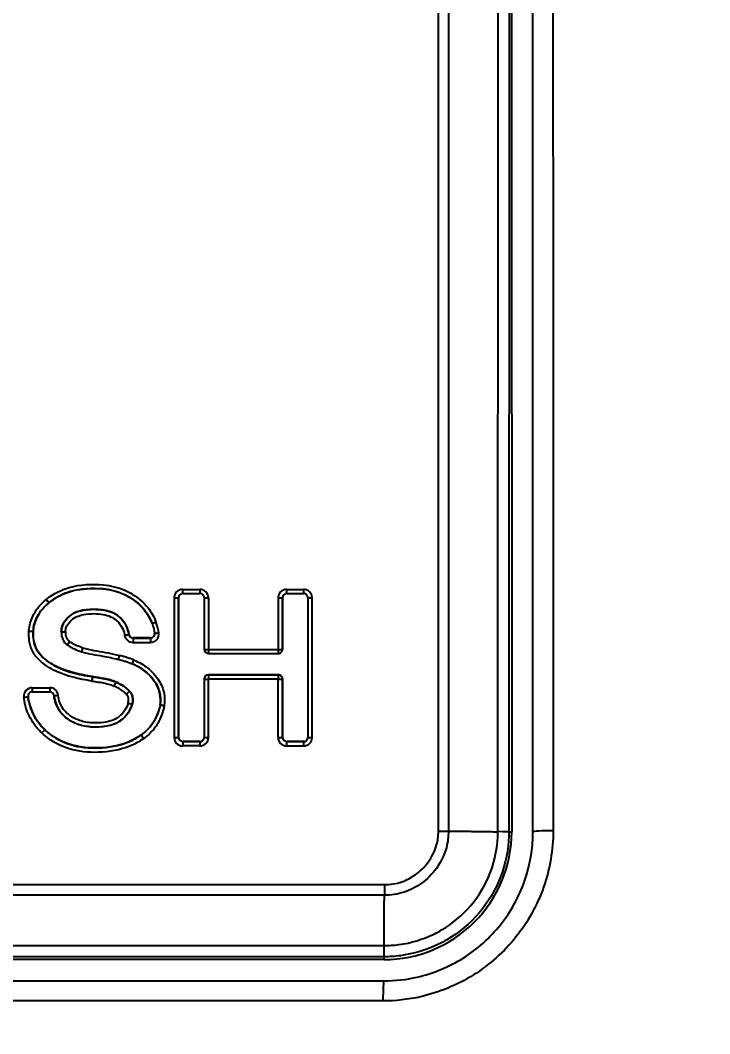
# Model space of a CAD drawing. Extents: x -1671 to 824, y 68 to 2359.
# Drawn here: x -1437.18 to -1418.76, y 705.69 to 732.77 of the extents above; entities that cross this region are included whole.
import ezdxf

# ---------------------------------------------------------------- set-up
doc = ezdxf.new("R2010")
doc.units = 0
doc.header["$LTSCALE"] = 20
doc.header["$MEASUREMENT"] = 0
doc.layers.get('0').update_dxf_attribs({"linetype": 'CONTINUOUS'})
doc.layers.get('DEFPOINTS').update_dxf_attribs({"linetype": 'CONTINUOUS'})
doc.layers.add('1', color=7, linetype='CONTINUOUS')
doc.dimstyles.get("Standard").update_dxf_attribs({"dimtxt": 2.7, "dimasz": 2.5, "dimexe": 1.5, "dimexo": 1.5, "dimgap": 1.5, "dimtad": 1, "dimdec": 0, "dimlfac": 10, "dimzin": 0, "dimdsep": 46, "dimtxsty": 'Standard', "dimcen": 0, "dimclrt": 2, "dimadec": 0, "dimazin": 0, "dimtfac": 1, "dimtdec": 0, "dimtmove": 0, "dimatfit": 3, "dimfxl": 0, "dimtolj": 1, "dimtzin": 0, "dimarcsym": 0})

# ---------------------------------------------------------------- blocks, each defined once
blk = doc.blocks.new('*D8')
at = {"color": 3, "lineweight": -2}
for p, q in [((-1420.563, 804.156), (-1643.209, 804.156)), ((-1637.209, 780.156), (-1637.209, 584.518)), ((-1637.209, 318.903), (-1637.209, 530.518)), ((-1524.405, 294.903), (-1643.209, 294.903))]:
    blk.add_line(p, q, dxfattribs=at)
at = {"color": 3}
for points in [[(-1641.209, 780.156), (-1633.209, 780.156), (-1637.209, 804.156)], [(-1641.209, 318.903), (-1633.209, 318.903), (-1637.209, 294.903)]]:
    blk.add_solid(points, dxfattribs=at)
at = {"layer": 'DEFPOINTS', "color": 0}
for p in [(-1418.763, 804.156), (-1637.209, 294.903), (-1522.605, 294.903)]:
    blk.add_point(p, dxfattribs=at)
at = {"color": 2, "insert": (-1637.209, 557.518), "char_height": 30, "attachment_point": 5}
blk.add_mtext('\\A1;510', dxfattribs=at)

msp = doc.modelspace()

# ---------------------------------------------------------------- linework, layer by layer
at = {"layer": '1', "color": 7, "linetype": 'Continuous'}
for p, q in [((-1426.012, 711.106), (-1426.005, 742.47)), ((-1425.737, 742.46), (-1425.744, 711.11)), ((-1424.421, 711.09), (-1424.414, 742.441)), ((-1424.119, 742.437), (-1424.127, 711.086)), ((-1424.061, 742.437), (-1424.053, 711.086)), ((-1432.842, 717.563), (-1432.383, 717.563)), ((-1430.065, 717.563), (-1429.612, 717.563)), ((-1433.069, 717.336), (-1433.068, 713.61)), ((-1432.954, 717.342), (-1432.955, 717.339)), ((-1432.955, 717.339), (-1432.954, 713.613)), ((-1432.953, 713.616), (-1432.954, 717.342)), ((-1432.948, 717.378), (-1432.949, 717.375)), ((-1432.84, 717.456), (-1432.381, 717.456)), ((-1432.268, 717.342), (-1432.267, 715.965)), ((-1432.156, 717.336), (-1432.156, 715.959)), ((-1430.292, 717.336), (-1430.292, 715.959)), ((-1430.177, 717.342), (-1430.178, 717.339)), ((-1430.178, 717.339), (-1430.177, 715.962)), ((-1430.176, 715.965), (-1430.177, 717.342)), ((-1430.171, 717.378), (-1430.172, 717.375)), ((-1430.063, 717.456), (-1429.61, 717.456)), ((-1429.496, 717.342), (-1429.496, 713.616)), ((-1429.384, 713.61), (-1429.385, 717.336)), ((-1436.834, 716.45), (-1436.833, 716.453)), ((-1436.833, 716.449), (-1436.834, 716.446)), ((-1436.79, 716.687), (-1436.791, 716.683)), ((-1434.279, 716.363), (-1434.278, 716.366)), ((-1434.166, 716.268), (-1434.167, 716.265)), ((-1434.167, 716.265), (-1433.704, 716.265)), ((-1433.703, 716.268), (-1434.166, 716.268)), ((-1433.704, 716.265), (-1433.703, 716.268)), ((-1433.596, 716.343), (-1433.595, 716.346)), ((-1434.167, 716.148), (-1433.705, 716.148)), ((-1432.156, 715.959), (-1430.292, 715.959)), ((-1430.177, 715.962), (-1430.176, 715.965)), ((-1432.154, 715.851), (-1430.29, 715.851)), ((-1435.254, 715.232), (-1435.253, 715.235)), ((-1435.25, 715.235), (-1435.251, 715.232)), ((-1434.624, 715.088), (-1434.623, 715.091)), ((-1434.62, 715.09), (-1434.621, 715.087)), ((-1432.267, 715.171), (-1432.267, 713.616)), ((-1430.292, 715.165), (-1432.155, 715.165)), ((-1432.155, 713.61), (-1432.155, 715.165)), ((-1432.153, 715.285), (-1432.154, 715.282)), ((-1432.154, 715.282), (-1430.291, 715.282)), ((-1430.29, 715.285), (-1432.153, 715.285)), ((-1430.292, 713.61), (-1430.292, 715.165)), ((-1430.291, 715.282), (-1430.29, 715.285)), ((-1430.176, 715.171), (-1430.177, 715.168)), ((-1430.177, 715.168), (-1430.177, 713.613)), ((-1430.176, 713.616), (-1430.176, 715.171)), ((-1436.86, 714.937), (-1436.392, 714.937)), ((-1436.858, 714.829), (-1436.39, 714.829)), ((-1434.261, 714.844), (-1434.26, 714.847)), ((-1434.259, 714.846), (-1434.26, 714.843)), ((-1436.971, 714.703), (-1436.972, 714.7)), ((-1436.966, 714.751), (-1436.967, 714.748)), ((-1434.189, 714.499), (-1434.188, 714.502)), ((-1434.188, 714.501), (-1434.189, 714.498)), ((-1433.492, 714.292), (-1433.491, 714.296)), ((-1436.526, 713.816), (-1436.525, 713.819)), ((-1436.524, 713.818), (-1436.525, 713.815)), ((-1433.95, 713.676), (-1433.949, 713.679)), ((-1433.947, 713.681), (-1433.948, 713.678)), ((-1432.954, 713.613), (-1432.953, 713.616)), ((-1432.839, 713.502), (-1432.84, 713.499)), ((-1432.84, 713.499), (-1432.381, 713.499)), ((-1432.38, 713.502), (-1432.839, 713.502)), ((-1432.381, 713.499), (-1432.38, 713.502)), ((-1432.273, 713.577), (-1432.272, 713.58)), ((-1430.177, 713.613), (-1430.176, 713.616)), ((-1430.062, 713.502), (-1430.063, 713.499)), ((-1430.063, 713.499), (-1429.61, 713.499)), ((-1429.609, 713.502), (-1430.062, 713.502)), ((-1429.61, 713.499), (-1429.609, 713.502)), ((-1429.502, 713.577), (-1429.501, 713.58)), ((-1432.382, 713.383), (-1432.841, 713.383)), ((-1430.064, 713.383), (-1429.611, 713.383)), ((-1424.127, 711.086), (-1424.053, 711.086)), ((-1449.732, 709.682), (-1427.454, 709.679)), ((-1427.454, 709.395), (-1449.726, 709.398)), ((-1449.733, 708.053), (-1427.461, 708.049)), ((-1427.462, 707.75), (-1449.734, 707.754)), ((-1427.462, 707.676), (-1449.734, 707.676)), ((-1427.462, 707.676), (-1427.462, 707.75))]:
    msp.add_line(p, q, dxfattribs=at)
msp.add_arc((-1427.462, 711.085), 3.409, 270, 0.0131, dxfattribs=at)
for centre, major_axis, ratio, start_param, end_param in [((-1432.842, 717.336), (-0.216, 0.072), 0.999619, 5.034181, 6.604978), ((-1432.841, 717.566), (0, -0.114), 0.008727, 4.738569, 6.052596), ((-1432.382, 717.566), (0, -0.114), 0.008727, 4.738569, 6.052378), ((-1432.383, 717.336), (0.216, -0.072), 0.999619, 0.321792, 1.892589), ((-1430.065, 717.336), (-0.216, 0.072), 0.999619, 5.034181, 6.604978), ((-1430.064, 717.566), (0, -0.114), 0.008727, 4.738569, 6.052596), ((-1429.612, 717.336), (-0.216, 0.072), 0.999619, 3.463385, 5.034181), ((-1429.611, 717.566), (0, -0.114), 0.008727, 4.738569, 6.052378), ((-1436.484, 717.296), (0.0735, -0.0867), 0.023586, 4.726712, 6.110788), ((-1436.484, 717.296), (0.0706, -0.089), 0.023109, 4.72747, 6.233708), ((-1433.068, 717.339), (0.114, 0), 0.026176, 4.703659, 6.274456), ((-1432.841, 717.339), (0.108, -0.036), 0.999619, 3.141567, 3.463385), ((-1432.84, 717.342), (0.108, -0.036), 0.999619, 1.892589, 3.463385), ((-1432.381, 717.342), (0.108, -0.036), 0.999619, 0.321792, 1.892589), ((-1432.155, 717.339), (-0.114, 0), 0.026176, 0.132526, 1.562067), ((-1430.291, 717.339), (0.114, 0), 0.026176, 4.703659, 6.274456), ((-1430.064, 717.339), (0.108, -0.036), 0.999619, 3.141567, 3.463385), ((-1430.063, 717.342), (0.108, -0.036), 0.999619, 1.892589, 3.463385), ((-1429.61, 717.342), (0.108, -0.036), 0.999619, 0.321792, 1.892589), ((-1429.384, 717.339), (-0.114, 0), 0.026176, 0.132526, 1.562067), ((-1436.483, 717.299), (0.108, -0.036), 0.999619, 5.705121, 5.73757), ((-1433.553, 716.697), (-0.107, -0.038), 0.021737, 6.266186, 7.836982), ((-1433.553, 716.697), (-0.107, -0.039), 0.021598, 6.266009, 7.836806), ((-1436.947, 716.453), (0.113, -0.007), 0.026664, 4.705291, 6.276087), ((-1436.947, 716.453), (0.114, -0.003), 0.02642, 4.704429, 6.275226), ((-1436.947, 716.453), (-0.108, 0.036), 0.999619, 3.401676, 3.434115), ((-1436.946, 716.456), (0.108, -0.036), 0.999619, 0.260084, 0.292522), ((-1435.971, 716.432), (-0.114, 0.003), 0.0264, 6.275161, 7.845957), ((-1435.971, 716.438), (-0.114, 0), 0.026203, 0.050078, 1.562148), ((-1436.197, 716.441), (0.108, -0.036), 0.999619, 0.294987, 0.318698), ((-1436.199, 716.436), (-0.216, 0.072), 0.999619, 3.43658, 3.460291), ((-1433.552, 716.7), (0.108, -0.036), 0.999619, 3.805155, 3.813293), ((-1435.856, 716.172), (-0.0649, -0.0933), 0.007803, 6.282909, 7.827512), ((-1435.854, 716.171), (-0.0658, -0.0927), 0.008045, 0.000055, 1.544399), ((-1435.987, 715.983), (0.216, -0.072), 0.999619, 1.274939, 1.284104), ((-1434.392, 716.346), (0.112, 0.016), 0.02468, 4.700046, 6.270842), ((-1434.168, 716.376), (-0.216, 0.072), 0.999619, 0.463617, 1.892589), ((-1434.167, 716.379), (0.108, -0.036), 0.999619, 3.60521, 5.034181), ((-1434.166, 716.382), (0.108, -0.036), 0.999619, 3.60521, 5.034181), ((-1434.166, 716.151), (0, 0.114), 0.008727, 0.02618, 1.596976), ((-1433.705, 716.376), (-0.216, 0.072), 0.999619, 1.892589, 3.59878), ((-1433.704, 716.151), (0, 0.114), 0.008727, 0.02618, 1.596976), ((-1433.704, 716.379), (0.108, -0.036), 0.999619, 5.034181, 6.283166), ((-1433.703, 716.382), (0.108, -0.036), 0.999619, 5.034181, 6.740372), ((-1433.479, 716.409), (-0.113, -0.015), 0.024758, 0.154021, 1.558612), ((-1435.985, 715.989), (0.108, -0.036), 0.999619, 1.274939, 1.284104), ((-1435.512, 716.007), (-0.032, -0.109), 0.000969, 4.739968, 6.303166), ((-1435.575, 715.792), (0.108, -0.036), 0.999619, 1.588048, 1.605912), ((-1435.508, 716.006), (-0.034, -0.108), 0.000476, 4.739981, 6.28095), ((-1435.577, 715.786), (-0.216, 0.072), 0.999619, 4.72964, 4.747505), ((-1432.154, 715.965), (0.108, -0.036), 0.999619, 3.463385, 5.034181), ((-1432.155, 715.962), (-0.114, 0), 0.026176, 0.135901, 1.562067), ((-1432.155, 715.962), (0, -0.114), 0.008727, 4.738569, 6.052116), ((-1430.291, 715.962), (0.114, 0), 0.026176, 4.703659, 6.274456), ((-1430.291, 715.962), (0, -0.114), 0.008727, 4.738569, 6.052378), ((-1430.29, 715.965), (0.108, -0.036), 0.999619, 5.034181, 6.604978), ((-1430.291, 715.962), (-0.108, 0.036), 0.999619, 3.141567, 3.463385), ((-1434.535, 715.803), (-0.026, -0.111), 0.002571, 4.739865, 6.310661), ((-1434.148, 715.683), (0.042, 0.106), 0.001487, 3.139475, 4.684833), ((-1434.145, 715.681), (0.043, 0.105), 0.001915, 3.27151, 4.68486), ((-1434.233, 715.468), (-0.216, 0.072), 0.999619, 4.642915, 4.65847), ((-1434.231, 715.474), (0.108, -0.036), 0.999619, 1.501323, 1.516877), ((-1435.273, 715.12), (0.019, 0.112), 0.004291, 0.02726, 1.598057), ((-1435.236, 715.341), (-0.216, 0.072), 0.999619, 1.726945, 1.752579), ((-1435.267, 715.119), (-0.016, -0.113), 0.004988, 3.168734, 4.73953), ((-1435.235, 715.344), (0.108, -0.036), 0.999619, 4.868537, 4.894172), ((-1435.234, 715.347), (0.108, -0.036), 0.999619, 4.868537, 4.894172), ((-1434.667, 714.983), (-0.042, -0.106), 0.001615, 1.543248, 3.114044), ((-1434.667, 714.983), (-0.045, -0.104), 0.002456, 1.54331, 3.114106), ((-1434.667, 714.983), (-0.108, 0.036), 0.999619, 4.62326, 4.653827), ((-1434.666, 714.986), (0.108, -0.036), 0.999619, 1.481667, 1.512234), ((-1432.153, 715.171), (0.108, -0.036), 0.999619, 1.892589, 3.463385), ((-1432.154, 715.168), (0.114, 0), 0.026176, 3.274119, 4.703659), ((-1432.154, 715.168), (-0.108, 0.036), 0.999619, 5.034181, 6.283156), ((-1432.154, 715.168), (0, -0.114), 0.008727, 3.167773, 4.738569), ((-1430.291, 715.168), (0, -0.114), 0.008727, 3.167773, 4.738569), ((-1430.291, 715.168), (-0.114, 0), 0.026176, 1.562067, 3.132863), ((-1430.291, 715.168), (-0.108, 0.036), 0.999619, 3.463385, 5.034181), ((-1430.29, 715.171), (0.108, -0.036), 0.999619, 0.321792, 1.892589), ((-1436.86, 714.71), (0.216, -0.072), 0.999619, 1.892589, 3.57011), ((-1436.858, 714.716), (0.108, -0.036), 0.999619, 1.892589, 3.57011), ((-1436.859, 714.94), (0, 0.114), 0.008727, 1.596976, 2.911004), ((-1436.391, 714.94), (0, 0.114), 0.008727, 1.596976, 2.910785), ((-1436.392, 714.71), (0.216, -0.072), 0.999619, 0.43762, 1.892589), ((-1436.39, 714.716), (0.108, -0.036), 0.999619, 0.43762, 1.892589), ((-1434.345, 714.768), (-0.0842, -0.0764), 0.01353, 1.546744, 3.117541), ((-1434.345, 714.768), (-0.0853, -0.0751), 0.013893, 1.546953, 3.117749), ((-1434.345, 714.768), (-0.108, 0.036), 0.999619, 4.184717, 4.199894), ((-1434.344, 714.771), (0.108, -0.036), 0.999619, 1.043125, 1.058301), ((-1437.085, 714.688), (-0.113, -0.012), 0.025097, 1.559327, 3.130124), ((-1436.859, 714.713), (0.108, -0.036), 0.999619, 3.141586, 3.57011), ((-1436.166, 714.739), (0.113, 0.013), 0.024992, 3.252235, 4.700692), ((-1434.081, 714.465), (-0.216, 0.072), 0.999619, 0.044782, 0.055828), ((-1434.299, 714.528), (-0.11, 0.03), 0.027549, 1.569256, 3.140052), ((-1434.298, 714.53), (-0.109, 0.031), 0.027565, 1.569561, 3.140357), ((-1434.08, 714.468), (0.108, -0.036), 0.999619, 3.186374, 3.197421), ((-1434.079, 714.471), (0.108, -0.036), 0.999619, 3.186374, 3.197421), ((-1433.333, 714.462), (0.112, -0.019), 0.027258, 3.137306, 4.708103), ((-1433.333, 714.468), (0.113, -0.016), 0.027143, 3.189447, 4.70743), ((-1433.557, 714.503), (0.108, -0.036), 0.999619, 0.155914, 0.180631), ((-1433.559, 714.497), (0.216, -0.072), 0.999619, 0.155914, 0.180631), ((-1436.604, 713.734), (-0.0785, -0.0821), 0.011791, 1.545846, 3.116642), ((-1436.604, 713.734), (-0.0794, -0.0813), 0.012059, 1.545974, 3.116771), ((-1436.604, 713.734), (-0.108, 0.036), 0.999619, 4.260086, 4.270851), ((-1436.603, 713.737), (0.108, -0.036), 0.999619, 1.118494, 1.129258), ((-1433.882, 713.585), (0.0683, -0.0908), 0.022708, 3.157272, 4.728068), ((-1433.882, 713.585), (-0.108, 0.036), 0.999619, 5.651586, 5.679014), ((-1433.881, 713.588), (0.108, -0.036), 0.999619, 2.509993, 2.537421), ((-1433.882, 713.585), (0.0658, -0.0927), 0.022269, 3.157889, 4.728685), ((-1433.067, 713.613), (-0.114, 0), 0.026176, 1.562067, 3.132863), ((-1432.841, 713.61), (0.216, -0.072), 0.999619, 3.463385, 5.034181), ((-1432.84, 713.613), (0.108, -0.036), 0.999619, 3.463385, 5.034181), ((-1432.839, 713.616), (0.108, -0.036), 0.999619, 3.463385, 5.034181), ((-1432.84, 713.386), (0, -0.114), 0.008727, 3.167773, 4.738569), ((-1432.382, 713.61), (-0.216, 0.072), 0.999619, 1.892589, 3.463385), ((-1432.381, 713.386), (0, -0.114), 0.008727, 3.167773, 4.738569), ((-1432.381, 713.613), (0.108, -0.036), 0.999619, 5.034181, 6.283156), ((-1432.38, 713.616), (0.108, -0.036), 0.999619, 5.034181, 6.604978), ((-1432.154, 713.613), (0.114, 0), 0.026176, 3.270736, 4.703659), ((-1430.291, 713.613), (-0.114, 0), 0.026176, 1.562067, 3.132863), ((-1430.064, 713.61), (-0.216, 0.072), 0.999619, 0.321792, 1.892589), ((-1430.063, 713.613), (0.108, -0.036), 0.999619, 3.463385, 5.034181), ((-1430.062, 713.616), (0.108, -0.036), 0.999619, 3.463385, 5.034181), ((-1430.063, 713.386), (0, -0.114), 0.008727, 3.167773, 4.738569), ((-1429.611, 713.61), (-0.216, 0.072), 0.999619, 1.892589, 3.463385), ((-1429.61, 713.386), (0, -0.114), 0.008727, 3.167773, 4.738569), ((-1429.61, 713.613), (0.108, -0.036), 0.999619, 5.034181, 6.283156), ((-1429.609, 713.616), (0.108, -0.036), 0.999619, 5.034181, 6.604978), ((-1429.383, 713.613), (0.114, 0), 0.026176, 3.270736, 4.703659), ((-1422.917, 711.086), (-0.568, 0), 0.052411, 4.761896, 6.283185), ((-1427.462, 706.54), (0, 0.568), 0.054384, 0, 1.518436)]:
    msp.add_ellipse(centre, major_axis=major_axis, ratio=ratio, start_param=start_param, end_param=end_param, dxfattribs=at)
for points, degree in [([(-1423.485, 711.086), (-1423.488, 721.537), (-1423.49, 731.987), (-1423.492, 742.437)], 3), ([(-1436.083, 716.438), (-1436.087, 716.28), (-1436.033, 716.161), (-1435.92, 716.082)], 3), ([(-1433.659, 716.661), (-1433.624, 716.565), (-1433.601, 716.477), (-1433.59, 716.397)], 3), ([(-1434.26, 714.847), (-1434.346, 714.942), (-1434.467, 715.023), (-1434.62, 715.09)], 3), ([(-1434.188, 714.502), (-1434.15, 714.635), (-1434.174, 714.749), (-1434.259, 714.846)], 3), ([(-1426.012, 711.106), (-1425.919, 711.108), (-1425.826, 711.109), (-1425.744, 711.11)], 3), ([(-1425.744, 711.11), (-1424.421, 711.09)], 1), ([(-1424.127, 711.08), (-1424.13, 711.086), (-1424.247, 711.092), (-1424.421, 711.095)], 3), ([(-1427.454, 709.679), (-1427.454, 709.58), (-1427.455, 709.481), (-1427.454, 709.394)], 3), ([(-1427.461, 708.049), (-1427.454, 709.394)], 1), ([(-1427.462, 707.75), (-1427.462, 707.754), (-1427.461, 707.873), (-1427.461, 708.049)], 3), ([(-1449.734, 707.108), (-1442.318, 707.108), (-1434.893, 707.108), (-1427.462, 707.108)], 3), ([(-1427.493, 706.57), (-1435.033, 706.57), (-1442.489, 706.57), (-1449.782, 706.57)], 3)]:
    msp.add_open_spline(points, degree=degree, dxfattribs=at)
for points, knots in [([(-1422.952, 742.467), (-1422.952, 742.088), (-1422.952, 741.71), (-1422.952, 739.819), (-1422.951, 738.306), (-1422.95, 730.74), (-1422.948, 724.688), (-1422.946, 716.129), (-1422.946, 713.623), (-1422.945, 711.116)], [0, 0, 0, 0, 0.036197, 0.036197, 0.180986, 0.180986, 0.760141, 0.760141, 1, 1, 1, 1]), ([(-1436.485, 717.293), (-1436.477, 717.3), (-1436.469, 717.307), (-1436.29, 717.452), (-1436.084, 717.551), (-1435.579, 717.7), (-1435.263, 717.715), (-1434.765, 717.667), (-1434.569, 717.623), (-1434.318, 717.508), (-1434.246, 717.471), (-1434.024, 717.337), (-1433.885, 717.217), (-1433.681, 716.963), (-1433.604, 716.833), (-1433.554, 716.694)], [0, 0, 0, 0, 0.008799, 0.008799, 0.202587, 0.202587, 0.472378, 0.472378, 0.644132, 0.644132, 0.714216, 0.714216, 0.871111, 0.871111, 1, 1, 1, 1]), ([(-1433.66, 716.659), (-1433.706, 716.786), (-1433.777, 716.904), (-1433.964, 717.139), (-1434.093, 717.25), (-1434.3, 717.375), (-1434.368, 717.41), (-1434.604, 717.517), (-1434.787, 717.558), (-1435.259, 717.604), (-1435.56, 717.59), (-1436.023, 717.453), (-1436.202, 717.369), (-1436.366, 717.246), (-1436.378, 717.237), (-1436.396, 717.222), (-1436.403, 717.216), (-1436.41, 717.21)], [0, 0, 0, 0, 0.125974, 0.125974, 0.281195, 0.281195, 0.352018, 0.352018, 0.523898, 0.523898, 0.798639, 0.798639, 0.978094, 0.978094, 0.991412, 0.991412, 1, 1, 1, 1]), ([(-1436.409, 717.213), (-1436.279, 717.323), (-1436.115, 717.413), (-1435.718, 717.556), (-1435.484, 717.589), (-1434.908, 717.591), (-1434.649, 717.541), (-1434.225, 717.348), (-1434.056, 717.232), (-1433.805, 716.958), (-1433.714, 716.814), (-1433.659, 716.662)], [0, 0, 0, 0, 0.183436, 0.183436, 0.368183, 0.368183, 0.579095, 0.579095, 0.789627, 0.789627, 1, 1, 1, 1]), ([(-1436.948, 716.45), (-1436.948, 716.474), (-1436.946, 716.497), (-1436.929, 716.651), (-1436.884, 716.779), (-1436.775, 716.984), (-1436.716, 717.067), (-1436.599, 717.196), (-1436.543, 717.247), (-1436.485, 717.293)], [0, 0, 0, 0, 0.070268, 0.070268, 0.471004, 0.471004, 0.774876, 0.774876, 1, 1, 1, 1]), ([(-1436.413, 717.207), (-1436.467, 717.165), (-1436.517, 717.118), (-1436.625, 717), (-1436.678, 716.925), (-1436.776, 716.741), (-1436.816, 716.627), (-1436.832, 716.491), (-1436.833, 716.47), (-1436.834, 716.45)], [0, 0, 0, 0, 0.229392, 0.229392, 0.535519, 0.535519, 0.932317, 0.932317, 1, 1, 1, 1]), ([(-1436.833, 716.453), (-1436.829, 716.581), (-1436.791, 716.714), (-1436.648, 716.982), (-1436.547, 717.104), (-1436.412, 717.21)], [0, 0, 0, 0, 0.498253, 0.498253, 1, 1, 1, 1]), ([(-1436.084, 716.438), (-1436.084, 716.489), (-1436.074, 716.541), (-1436.03, 716.66), (-1435.986, 716.724), (-1435.878, 716.844), (-1435.808, 716.9), (-1435.658, 716.972), (-1435.579, 716.994), (-1435.317, 717.041), (-1435.125, 717.041), (-1434.866, 716.995), (-1434.79, 716.974), (-1434.646, 716.911), (-1434.576, 716.867), (-1434.458, 716.755), (-1434.406, 716.689), (-1434.322, 716.539), (-1434.292, 716.451), (-1434.279, 716.363)], [0, 0, 0, 0, 0.063169, 0.063169, 0.156708, 0.156708, 0.263927, 0.263927, 0.362916, 0.362916, 0.593753, 0.593753, 0.688762, 0.688762, 0.788071, 0.788071, 0.889221, 0.889221, 1, 1, 1, 1]), ([(-1434.278, 716.366), (-1434.301, 716.529), (-1434.377, 716.675), (-1434.659, 716.957), (-1434.896, 717.034), (-1435.517, 717.034), (-1435.737, 716.971), (-1436.014, 716.715), (-1436.083, 716.581), (-1436.083, 716.441)], [0, 0, 0, 0, 0.224639, 0.224639, 0.493048, 0.493048, 0.746922, 0.746922, 1, 1, 1, 1]), ([(-1435.972, 716.435), (-1435.971, 716.473), (-1435.964, 716.511), (-1435.929, 716.604), (-1435.893, 716.656), (-1435.804, 716.754), (-1435.747, 716.801), (-1435.619, 716.862), (-1435.55, 716.881), (-1435.311, 716.924), (-1435.133, 716.924), (-1434.895, 716.882), (-1434.828, 716.863), (-1434.704, 716.809), (-1434.646, 716.773), (-1434.546, 716.677), (-1434.5, 716.62), (-1434.431, 716.496), (-1434.406, 716.427), (-1434.394, 716.352), (-1434.393, 716.348), (-1434.393, 716.344)], [0, 0, 0, 0, 0.054198, 0.054198, 0.142572, 0.142572, 0.245886, 0.245886, 0.346481, 0.346481, 0.595769, 0.595769, 0.693543, 0.693543, 0.789989, 0.789989, 0.891526, 0.891526, 0.993845, 0.993845, 1, 1, 1, 1]), ([(-1433.48, 716.406), (-1433.483, 716.426), (-1433.486, 716.445), (-1433.498, 716.509), (-1433.509, 716.552), (-1433.531, 716.628), (-1433.542, 716.661), (-1433.554, 716.694)], [0, 0, 0, 0, 0.199257, 0.199257, 0.649632, 0.649632, 1, 1, 1, 1]), ([(-1435.274, 715.117), (-1435.601, 715.172), (-1435.934, 715.238), (-1436.385, 715.456), (-1436.533, 715.548), (-1436.731, 715.733), (-1436.796, 715.814), (-1436.892, 715.994), (-1436.923, 716.094), (-1436.951, 716.279), (-1436.954, 716.365), (-1436.948, 716.45)], [0, 0, 0, 0, 0.42208, 0.42208, 0.636447, 0.636447, 0.764568, 0.764568, 0.892983, 0.892983, 1, 1, 1, 1]), ([(-1436.834, 716.446), (-1436.839, 716.369), (-1436.837, 716.291), (-1436.811, 716.126), (-1436.784, 716.039), (-1436.701, 715.881), (-1436.643, 715.81), (-1436.462, 715.641), (-1436.325, 715.556), (-1436.06, 715.428), (-1435.933, 715.379), (-1435.624, 715.289), (-1435.438, 715.263), (-1435.254, 715.232)], [0, 0, 0, 0, 0.104593, 0.104593, 0.225966, 0.225966, 0.347163, 0.347163, 0.56303, 0.56303, 0.746505, 0.746505, 1, 1, 1, 1]), ([(-1435.253, 715.235), (-1435.58, 715.29), (-1435.914, 715.356), (-1436.358, 715.578), (-1436.5, 715.672), (-1436.677, 715.853), (-1436.728, 715.929), (-1436.8, 716.09), (-1436.821, 716.178), (-1436.836, 716.327), (-1436.837, 716.388), (-1436.833, 716.449)], [0, 0, 0, 0, 0.453803, 0.453803, 0.678442, 0.678442, 0.798379, 0.798379, 0.917802, 0.917802, 1, 1, 1, 1]), ([(-1435.972, 716.429), (-1435.972, 716.426), (-1435.972, 716.422), (-1435.972, 716.376), (-1435.967, 716.332), (-1435.944, 716.268), (-1435.931, 716.244), (-1435.901, 716.205), (-1435.883, 716.189), (-1435.862, 716.173), (-1435.859, 716.171), (-1435.857, 716.169)], [0, 0, 0, 0, 0.0358, 0.0358, 0.469465, 0.469465, 0.731678, 0.731678, 0.97081, 0.97081, 1, 1, 1, 1]), ([(-1435.513, 716.004), (-1435.535, 716.011), (-1435.558, 716.018), (-1435.618, 716.04), (-1435.656, 716.055), (-1435.729, 716.09), (-1435.763, 716.109), (-1435.817, 716.142), (-1435.836, 716.155), (-1435.855, 716.168)], [0, 0, 0, 0, 0.183001, 0.183001, 0.506459, 0.506459, 0.816835, 0.816835, 1, 1, 1, 1]), ([(-1435.919, 716.082), (-1435.889, 716.061), (-1435.859, 716.041), (-1435.797, 716.005), (-1435.765, 715.988), (-1435.671, 715.944), (-1435.608, 715.92), (-1435.543, 715.901)], [0, 0, 0, 0, 0.25854, 0.25854, 0.517065, 0.517065, 1, 1, 1, 1]), ([(-1435.541, 715.901), (-1435.448, 715.871), (-1435.353, 715.85), (-1435.161, 715.817), (-1435.066, 715.8), (-1434.833, 715.757), (-1434.696, 715.727), (-1434.56, 715.695)], [0, 0, 0, 0, 0.291599, 0.291599, 0.581897, 0.581897, 1, 1, 1, 1]), ([(-1435.509, 716.003), (-1435.485, 715.996), (-1435.462, 715.989), (-1435.339, 715.956), (-1435.237, 715.94), (-1435.036, 715.904), (-1434.935, 715.886), (-1434.735, 715.846), (-1434.635, 715.824), (-1434.536, 715.8)], [0, 0, 0, 0, 0.07495, 0.07495, 0.38345, 0.38345, 0.691832, 0.691832, 1, 1, 1, 1]), ([(-1434.56, 715.695), (-1434.528, 715.688), (-1434.496, 715.68), (-1434.434, 715.663), (-1434.402, 715.654), (-1434.31, 715.625), (-1434.249, 715.603), (-1434.189, 715.58)], [0, 0, 0, 0, 0.251444, 0.251444, 0.502888, 0.502888, 1, 1, 1, 1]), ([(-1434.149, 715.68), (-1434.18, 715.692), (-1434.211, 715.703), (-1434.275, 715.726), (-1434.307, 715.737), (-1434.372, 715.757), (-1434.404, 715.766), (-1434.47, 715.784), (-1434.503, 715.792), (-1434.536, 715.8)], [0, 0, 0, 0, 0.245371, 0.245371, 0.496914, 0.496914, 0.748457, 0.748457, 1, 1, 1, 1]), ([(-1434.146, 715.678), (-1434.013, 715.623), (-1433.885, 715.551), (-1433.657, 715.368), (-1433.555, 715.256), (-1433.41, 715.024), (-1433.361, 714.904), (-1433.319, 714.677), (-1433.319, 714.569), (-1433.334, 714.465)], [0, 0, 0, 0, 0.275452, 0.275452, 0.558424, 0.558424, 0.799014, 0.799014, 1, 1, 1, 1]), ([(-1433.445, 714.484), (-1433.432, 714.576), (-1433.432, 714.672), (-1433.469, 714.873), (-1433.512, 714.979), (-1433.643, 715.188), (-1433.737, 715.29), (-1433.898, 715.42), (-1433.958, 715.46), (-1434.075, 715.526), (-1434.131, 715.553), (-1434.188, 715.576)], [0, 0, 0, 0, 0.196967, 0.196967, 0.432785, 0.432785, 0.71931, 0.71931, 0.869689, 0.869689, 1, 1, 1, 1]), ([(-1434.187, 715.579), (-1433.943, 715.479), (-1433.751, 715.33), (-1433.465, 714.934), (-1433.411, 714.719), (-1433.444, 714.487)], [0, 0, 0, 0, 0.500221, 0.500221, 1, 1, 1, 1]), ([(-1435.268, 715.116), (-1435.227, 715.11), (-1435.186, 715.104), (-1435.081, 715.088), (-1435.018, 715.077), (-1434.897, 715.053), (-1434.84, 715.039), (-1434.745, 715.009), (-1434.706, 714.995), (-1434.668, 714.98)], [0, 0, 0, 0, 0.201648, 0.201648, 0.514418, 0.514418, 0.799134, 0.799134, 1, 1, 1, 1]), ([(-1435.251, 715.232), (-1435.209, 715.226), (-1435.168, 715.22), (-1435.061, 715.203), (-1434.996, 715.191), (-1434.87, 715.167), (-1434.809, 715.152), (-1434.707, 715.119), (-1434.665, 715.105), (-1434.624, 715.088)], [0, 0, 0, 0, 0.196118, 0.196118, 0.501689, 0.501689, 0.79432, 0.79432, 1, 1, 1, 1]), ([(-1434.623, 715.091), (-1434.674, 715.111), (-1434.726, 715.129), (-1434.831, 715.16), (-1434.885, 715.173), (-1435.042, 715.203), (-1435.146, 715.22), (-1435.25, 715.235)], [0, 0, 0, 0, 0.255157, 0.255157, 0.510366, 0.510366, 1, 1, 1, 1]), ([(-1434.621, 715.087), (-1434.597, 715.076), (-1434.574, 715.065), (-1434.504, 715.031), (-1434.459, 715.005), (-1434.372, 714.946), (-1434.329, 714.912), (-1434.28, 714.865), (-1434.271, 714.854), (-1434.261, 714.844)], [0, 0, 0, 0, 0.179166, 0.179166, 0.533163, 0.533163, 0.903591, 0.903591, 1, 1, 1, 1]), ([(-1434.346, 714.765), (-1434.354, 714.774), (-1434.363, 714.782), (-1434.405, 714.823), (-1434.442, 714.853), (-1434.519, 714.905), (-1434.56, 714.928), (-1434.623, 714.96), (-1434.645, 714.97), (-1434.668, 714.98)], [0, 0, 0, 0, 0.091542, 0.091542, 0.454008, 0.454008, 0.813971, 0.813971, 1, 1, 1, 1]), ([(-1434.26, 714.843), (-1434.245, 714.825), (-1434.231, 714.807), (-1434.2, 714.755), (-1434.186, 714.721), (-1434.17, 714.643), (-1434.17, 714.6), (-1434.179, 714.538), (-1434.183, 714.519), (-1434.189, 714.499)], [0, 0, 0, 0, 0.188487, 0.188487, 0.488748, 0.488748, 0.837491, 0.837491, 1, 1, 1, 1]), ([(-1436.605, 713.731), (-1436.632, 713.757), (-1436.659, 713.784), (-1436.803, 713.941), (-1436.902, 714.091), (-1437.028, 714.39), (-1437.07, 714.537), (-1437.086, 714.685)], [0, 0, 0, 0, 0.10311, 0.10311, 0.588378, 0.588378, 1, 1, 1, 1]), ([(-1436.972, 714.7), (-1436.957, 714.563), (-1436.918, 714.427), (-1436.801, 714.15), (-1436.709, 714.011), (-1436.576, 713.865), (-1436.551, 713.84), (-1436.526, 713.816)], [0, 0, 0, 0, 0.411265, 0.411265, 0.896008, 0.896008, 1, 1, 1, 1]), ([(-1436.525, 713.819), (-1436.676, 713.963), (-1436.788, 714.125), (-1436.92, 714.437), (-1436.957, 714.571), (-1436.971, 714.703)], [0, 0, 0, 0, 0.568706, 0.568706, 1, 1, 1, 1]), ([(-1434.189, 714.498), (-1434.211, 714.419), (-1434.246, 714.342), (-1434.342, 714.199), (-1434.406, 714.133), (-1434.549, 714.02), (-1434.634, 713.977), (-1434.911, 713.889), (-1435.116, 713.877), (-1435.437, 713.903), (-1435.561, 713.929), (-1435.716, 713.99), (-1435.755, 714.008), (-1435.891, 714.081), (-1435.983, 714.15), (-1436.132, 714.311), (-1436.19, 714.407), (-1436.253, 714.578), (-1436.27, 714.652), (-1436.278, 714.726)], [0, 0, 0, 0, 0.088265, 0.088265, 0.184876, 0.184876, 0.284512, 0.284512, 0.500944, 0.500944, 0.634965, 0.634965, 0.681239, 0.681239, 0.802029, 0.802029, 0.919657, 0.919657, 1, 1, 1, 1]), ([(-1436.277, 714.729), (-1436.249, 714.487), (-1436.143, 714.292), (-1435.753, 713.975), (-1435.493, 713.891), (-1434.876, 713.891), (-1434.645, 713.951), (-1434.335, 714.187), (-1434.234, 714.332), (-1434.188, 714.501)], [0, 0, 0, 0, 0.22881, 0.22881, 0.488513, 0.488513, 0.743406, 0.743406, 1, 1, 1, 1]), ([(-1434.3, 714.525), (-1434.318, 714.458), (-1434.348, 714.392), (-1434.431, 714.269), (-1434.487, 714.212), (-1434.61, 714.114), (-1434.682, 714.078), (-1434.932, 713.998), (-1435.123, 713.988), (-1435.418, 714.012), (-1435.531, 714.036), (-1435.671, 714.091), (-1435.706, 714.107), (-1435.827, 714.172), (-1435.909, 714.233), (-1436.039, 714.374), (-1436.09, 714.457), (-1436.144, 714.606), (-1436.159, 714.671), (-1436.167, 714.736)], [0, 0, 0, 0, 0.084526, 0.084526, 0.179198, 0.179198, 0.27494, 0.27494, 0.500765, 0.500765, 0.638322, 0.638322, 0.685042, 0.685042, 0.805852, 0.805852, 0.920315, 0.920315, 1, 1, 1, 1]), ([(-1434.299, 714.527), (-1434.295, 714.542), (-1434.292, 714.557), (-1434.285, 714.6), (-1434.285, 714.63), (-1434.296, 714.682), (-1434.305, 714.705), (-1434.326, 714.739), (-1434.336, 714.753), (-1434.346, 714.765)], [0, 0, 0, 0, 0.17854, 0.17854, 0.52374, 0.52374, 0.807541, 0.807541, 1, 1, 1, 1]), ([(-1433.948, 713.678), (-1433.891, 713.718), (-1433.836, 713.763), (-1433.717, 713.88), (-1433.655, 713.958), (-1433.565, 714.113), (-1433.53, 714.187), (-1433.499, 714.272), (-1433.496, 714.282), (-1433.493, 714.292)], [0, 0, 0, 0, 0.269412, 0.269412, 0.64907, 0.64907, 0.960299, 0.960299, 1, 1, 1, 1]), ([(-1433.444, 714.484), (-1433.47, 714.332), (-1433.523, 714.187), (-1433.686, 713.906), (-1433.801, 713.785), (-1433.947, 713.681)], [0, 0, 0, 0, 0.501324, 0.501324, 1, 1, 1, 1]), ([(-1433.334, 714.459), (-1433.335, 714.457), (-1433.335, 714.455), (-1433.349, 714.374), (-1433.37, 714.296), (-1433.427, 714.139), (-1433.464, 714.059), (-1433.562, 713.89), (-1433.631, 713.803), (-1433.762, 713.675), (-1433.821, 713.626), (-1433.883, 713.582)], [0, 0, 0, 0, 0.005697, 0.005697, 0.231818, 0.231818, 0.478802, 0.478802, 0.785895, 0.785895, 1, 1, 1, 1]), ([(-1433.883, 713.582), (-1433.992, 713.5), (-1434.114, 713.434), (-1434.509, 713.271), (-1434.804, 713.22), (-1435.355, 713.205), (-1435.622, 713.228), (-1436.067, 713.366), (-1436.256, 713.459), (-1436.487, 713.624), (-1436.548, 713.675), (-1436.605, 713.731)], [0, 0, 0, 0, 0.139713, 0.139713, 0.439893, 0.439893, 0.709019, 0.709019, 0.919213, 0.919213, 1, 1, 1, 1]), ([(-1436.525, 713.815), (-1436.472, 713.763), (-1436.415, 713.716), (-1436.198, 713.561), (-1436.021, 713.474), (-1435.6, 713.343), (-1435.345, 713.322), (-1434.82, 713.336), (-1434.538, 713.384), (-1434.166, 713.539), (-1434.052, 713.6), (-1433.95, 713.676)], [0, 0, 0, 0, 0.079247, 0.079247, 0.288563, 0.288563, 0.559867, 0.559867, 0.862502, 0.862502, 1, 1, 1, 1]), ([(-1433.949, 713.679), (-1434.109, 713.559), (-1434.297, 713.477), (-1434.741, 713.346), (-1435.009, 713.323), (-1435.499, 713.339), (-1435.73, 713.375), (-1436.12, 713.526), (-1436.292, 713.62), (-1436.468, 713.766), (-1436.497, 713.791), (-1436.524, 713.818)], [0, 0, 0, 0, 0.217044, 0.217044, 0.503805, 0.503805, 0.751864, 0.751864, 0.959331, 0.959331, 1, 1, 1, 1]), ([(-1422.945, 711.116), (-1422.945, 710.608), (-1423.032, 710.093), (-1423.368, 709.134), (-1423.622, 708.676), (-1424.256, 707.882), (-1424.646, 707.534), (-1425.506, 706.995), (-1425.989, 706.796), (-1426.483, 706.683), (-1426.814, 706.608), (-1427.155, 706.57), (-1427.493, 706.57)], [0, 0, 0, 0, 0.214648, 0.214648, 0.429346, 0.429346, 0.64374, 0.64374, 0.857973, 0.857973, 0.857973, 1, 1, 1, 1]), ([(-1427.462, 707.108), (-1427.166, 707.108), (-1426.868, 707.142), (-1426.579, 707.207), (-1426.147, 707.306), (-1425.725, 707.48), (-1424.973, 707.952), (-1424.632, 708.256), (-1424.077, 708.951), (-1423.855, 709.352), (-1423.562, 710.191), (-1423.485, 710.642), (-1423.485, 711.086)], [0, 0, 0, 0, 0.142009, 0.142009, 0.142009, 0.356192, 0.356192, 0.570548, 0.570548, 0.785264, 0.785264, 1, 1, 1, 1]), ([(-1424.127, 711.086), (-1424.127, 711.052), (-1424.127, 711.017), (-1424.14, 710.61), (-1424.216, 710.234), (-1424.484, 709.538), (-1424.68, 709.208), (-1425.164, 708.64), (-1425.458, 708.393), (-1425.854, 708.163), (-1425.929, 708.123), (-1426.324, 707.931), (-1426.673, 707.826), (-1427.17, 707.76), (-1427.316, 707.75), (-1427.462, 707.75)], [0, 0, 0, 0, 0.019514, 0.019514, 0.234534, 0.234534, 0.449488, 0.449488, 0.664439, 0.664439, 0.712606, 0.712606, 0.916767, 0.916767, 1, 1, 1, 1]), ([(-1427.461, 708.049), (-1427.461, 708.049), (-1427.461, 708.049), (-1427.328, 708.05), (-1427.195, 708.058), (-1426.74, 708.119), (-1426.42, 708.215), (-1426.058, 708.391), (-1425.99, 708.428), (-1425.631, 708.638), (-1425.364, 708.862), (-1424.925, 709.379), (-1424.747, 709.679), (-1424.492, 710.342), (-1424.422, 710.719), (-1424.421, 711.09), (-1424.421, 711.09), (-1424.421, 711.09)], [0, 0, 0, 0, 0.000014, 0.000014, 0.082961, 0.082961, 0.288461, 0.288461, 0.336589, 0.336589, 0.550528, 0.550528, 0.764996, 0.764996, 0.999986, 0.999986, 1, 1, 1, 1]), ([(-1425.744, 711.11), (-1425.744, 711.11), (-1425.744, 711.11), (-1425.74, 710.96), (-1425.759, 710.808), (-1425.852, 710.466), (-1425.945, 710.276), (-1426.177, 709.958), (-1426.315, 709.821), (-1426.609, 709.61), (-1426.765, 709.528), (-1427.097, 709.419), (-1427.277, 709.391), (-1427.454, 709.394), (-1427.454, 709.394), (-1427.454, 709.394)], [0, 0, 0, 0, 0.000025, 0.000025, 0.167149, 0.167149, 0.396853, 0.396853, 0.608844, 0.608844, 0.801718, 0.801718, 0.999975, 0.999975, 1, 1, 1, 1]), ([(-1427.454, 709.679), (-1427.296, 709.675), (-1427.134, 709.7), (-1426.859, 709.798), (-1426.739, 709.862), (-1426.499, 710.032), (-1426.382, 710.148), (-1426.185, 710.415), (-1426.105, 710.573), (-1426.026, 710.857), (-1426.01, 710.982), (-1426.012, 711.106)], [0, 0, 0, 0, 0.212224, 0.212224, 0.390599, 0.390599, 0.605101, 0.605101, 0.83543, 0.83543, 1, 1, 1, 1])]:
    msp.add_open_spline(points, degree=3, knots=knots, dxfattribs=at)

# ---------------------------------------------------------------- dimensions: what is measured, and where the dimension line sits
dim = msp.add_linear_dim(base=(-1637.209, 294.903), p1=(-1418.763, 804.156), p2=(-1522.605, 294.903), angle=90, text='510', dimstyle='Standard', override={"dimscale": 1.2, "dimtxt": 25, "dimasz": 20, "dimexe": 5, "dimgap": 10, "dimtih": 1, "dimtoh": 1, "dimlfac": 1, "dimzin": 12, "dimclrd": 3, "dimclre": 3, "dimazin": 2, "dimarcsym": 1})
dim.commit()
dim.dimension.update_dxf_attribs({"geometry": '*D8', "text_midpoint": (-1637.209, 557.518), "dimtype": 160})

doc.saveas('drawing.dxf')
